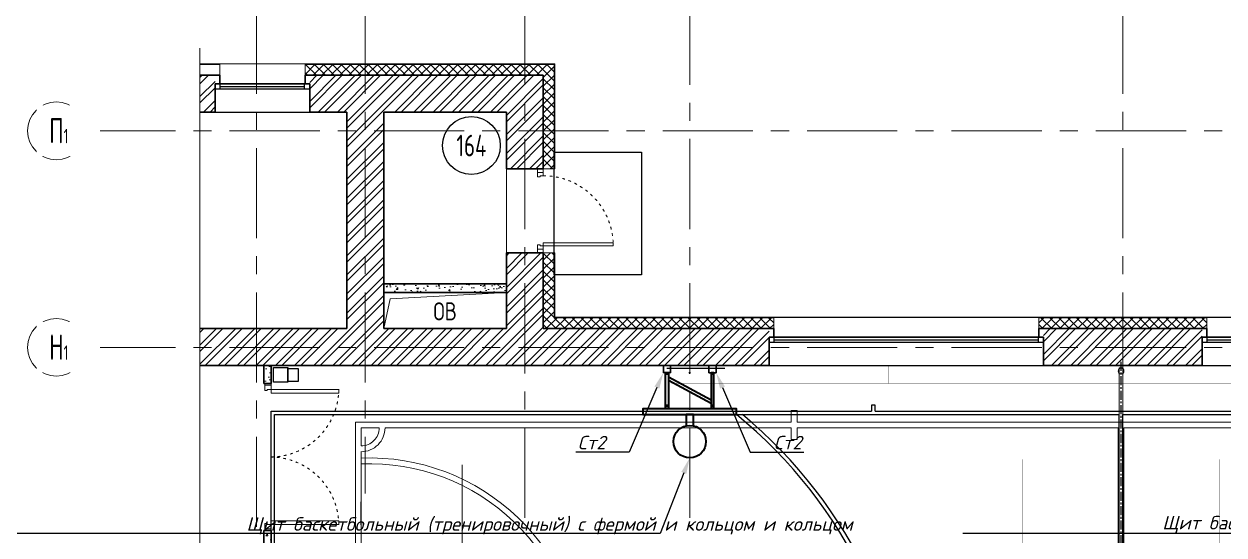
# Model space of a CAD drawing. Header units: millimetres. Extents: x 10124 to 8132345, y -95635 to 1386204.
# Drawn here: x 105699 to 122324, y 84187 to 91267 of the extents above; entities that cross this region are included whole.
import ezdxf
from ezdxf import colors
from ezdxf.entities.mleader import LeaderData, LeaderLine
from ezdxf.enums import TextEntityAlignment as Align
from ezdxf.math import Vec2, Vec3

# ---------------------------------------------------------------- set-up
doc = ezdxf.new("R2010")
doc.units = ezdxf.units.MM
for name, pattern in [('ACAD_ISO03W100', [30, 12, -18]), ('CENTER', [2, 1.25, -0.25, 0.25, -0.25]), ('Штрих', [6.35, 3.175, -3.175])]:
    doc.linetypes.add(name, pattern=pattern)
for name, color, linetype, lineweight in [('013', 7, 'Continuous', 13), ('030', 7, 'Continuous', 30), ('АР_Двери', 5, 'Continuous', 18), ('АР_Маркер экспликации', 239, 'Continuous', 13), ('АР_Навесной фасад', 147, 'Continuous', 5), ('АР_Номер помещения', 1, 'Continuous', 25), ('АР_Оси', 193, 'Continuous', 9), ('АР_Перегородки газоблок', 165, 'Continuous', 30), ('АР_Перегородки газоблок_Штрих', 165, 'Continuous', 5), ('АР_Сущ Несущая стена', 216, 'Continuous', 30), ('АР_тонкая линия', 250, 'Continuous', 0), ('АР_Утеплитель', 250, 'Continuous', 9), ('АР_Штриховка кирпич', 250, 'Continuous', 9), ('ТХ_ОСНОВНОЙ', 103, 'Continuous', 25), ('ТХ_разметка минифутбол', 7, 'Continuous', 9)]:
    doc.layers.add(name, color=color, linetype=linetype, lineweight=lineweight)
for name, color, linetype in [('АР_новое окно', 155, 'Continuous'), ('АР_Отверстия', 251, 'Continuous'), ('ТХ_обор_спорт', 5, 'Continuous'), ('ТХ_разметка баскетбол', 7, 'Continuous')]:
    doc.layers.add(name, color=color, linetype=linetype)
doc.styles.add('100', font='isocpeui.ttf', dxfattribs={"height": 250})
doc.styles.add('ICOCPEUR', font='isocpeur.TTF')
doc.styles.add('ISOCPEUR', font='isocpeur.TTF', dxfattribs={"width": 0.85, "oblique": 7})
doc.styles.add('ГОСТ 2.304', font='CS_Gost2304.shx')
pattern_1 = [(50, (291156.17, -40814.12), (215.17805, -18.82564), [22.5, -247.5]), (355, (291156.17, -40814.12), (-41.6254, 225.65764), [18, -198]), (100.45144, (291174.1, -40815.69), (173.55265, 206.832), [19.12206, -210.34263]), (46.1842, (291156.17, -40754.12), (320.1724, -49.6558), [33.75, -371.25]), (96.63564, (291182.85, -40758.26), (280.3986, 292.2356), [28.6831, -315.51413]), (351.18416, (291156.17, -40754.12), (280.3986, 292.2356), [27, -297]), (21, (291186.17, -40769.12), (179.07212, -120.78567), [22.5, -247.5]), (326, (291186.17, -40769.12), (72.9946, 217.54501), [18, -198]), (71.45144, (291201.1, -40779.18), (252.06671, 96.75935), [19.12206, -210.34263]), (37.5, (291156.17, -40814.12), (3.647957, 99.868156), [0, -195.6, 0, -201, 0, -198.75]), (7.5, (291156.17, -40814.12), (78.92086, 118.323514), [0, -114.6, 0, -191.1, 0, -75.75]), (327.5, (291089.27, -40814.12), (160.14673, -6.766462), [0, -75, 0, -234, 0, -310.5]), (317.5, (291059.27, -40814.12), (174.95585, 30.031495), [0, -97.5, 0, -155.4, 0, -220.5])]

# ---------------------------------------------------------------- blocks, each defined once
blk = doc.blocks.new('*U1661')
for points in [[(-55, -80), (-55, 0), (-115, 0), (-115, -40), (-100, -40), (-100, -80), (-55, -80)], [(0, 0), (0, -80), (-55, -80), (-55, 0), (0, 0)], [(-1170, 0), (-1170, -80), (-1115, -80), (-1115, 0), (-1170, 0)], [(-1115, -80), (-1115, 0), (-1055, 0), (-1055, -40), (-1070, -40), (-1070, -80), (-1115, -80)]]:
    blk.add_lwpolyline(points)
blk.add_lwpolyline([(-100, -80), (-100, -1050), (-140, -1050), (-140, -80)], close=True)
at = {"linetype": 'ACAD_ISO03W100', "ltscale": 3}
blk.add_arc((-100, -80), 970, 180, 270, dxfattribs=at)
blk = doc.blocks.new('*U1515')
at = {"layer": 'АР_новое окно', "lineweight": 20}
for p, q in [((0, 3800), (-70, 3800)), ((0, 0), (-70, 0))]:
    blk.add_line(p, q, dxfattribs=at)
at = {"layer": 'АР_новое окно'}
for p, q in [((-70, 3800), (-70, 0)), ((-70, 0), (-70, 3800)), ((0, 3730), (-70, 3730)), ((-35, 3730), (-35, 70)), ((0, 3800), (0, 0)), ((0, 70), (-70, 70))]:
    blk.add_line(p, q, dxfattribs=at)
blk = doc.blocks.new('*U1516')
at = {"layer": 'АР_новое окно', "lineweight": 20}
for p, q in [((0, 1310), (-70, 1310)), ((0, 0), (-70, 0))]:
    blk.add_line(p, q, dxfattribs=at)
at = {"layer": 'АР_новое окно'}
for p, q in [((-70, 1310), (-70, 0)), ((-70, 0), (-70, 1310)), ((0, 1240), (-70, 1240)), ((-35, 1240), (-35, 70)), ((0, 1310), (0, 0)), ((0, 70), (-70, 70))]:
    blk.add_line(p, q, dxfattribs=at)
blk = doc.blocks.new('*U1452')
at = {"layer": 'АР_Номер помещения', "color": 7}
blk.add_circle((44, -1488), 400, dxfattribs=at)
at = {"color": 7, "style": 'ISOCPEUR', "width": 0.7, "flags": 1}
blk.add_attdef('КАТЕГОРИЯ', (-499, -2092), '', height=250, dxfattribs=at)
at = {"layer": 'АР_Номер помещения', "color": 7, "style": 'ISOCPEUR', "width": 0.7}
blk.add_attdef('НОМЕР_ПОМЕЩЕНИЯ', text='', height=300, dxfattribs=at).set_placement((44, -1488), align=Align.MIDDLE_CENTER)
blk = doc.blocks.new('двупольн.дв.2000')
at = {"layer": 'АР_Двери'}
for points in [[(0, 2017), (85, 2017), (85, 1996), (0, 1996), (0, 2017)], [(85, 1996), (0, 1996), (0, 1921), (32, 1921), (32, 1937), (85, 1937), (85, 1996)], [(85, 4), (0, 4), (0, 79), (32, 79), (32, 63), (85, 63), (85, 4)], [(0, -17), (85, -17), (85, 4), (0, 4), (0, -17)]]:
    blk.add_lwpolyline(points, dxfattribs=at)
for points in [[(85, 1937), (1022, 1937), (1022, 1884), (85, 1884)], [(85, 63), (1022, 63), (1022, 116), (85, 116)]]:
    blk.add_lwpolyline(points, close=True, dxfattribs=at)
at = {"layer": 'АР_Двери', "linetype": 'ACAD_ISO03W100', "ltscale": 3}
for centre, start, end in [((73, 1950), 270.7367, 359.2633), ((73, 50), 0.7367, 89.2633)]:
    blk.add_arc(centre, 950, start, end, dxfattribs=at)
blk = doc.blocks.new('У229')
for points in [[(176967, -109862), (177167, -109862), (177167, -110062), (176967, -110062)], [(176977, -110062), (177157, -110062), (177157, -110202), (176977, -110202)]]:
    blk.add_lwpolyline(points, close=True)
blk = doc.blocks.new('У119')
at = {"const_width": 2}
blk.add_lwpolyline([(141634, -87746), (144634, -87746), (144634, -87996), (141634, -87996)], close=True, dxfattribs=at)
blk = doc.blocks.new('У102')
at = {"ltscale": 0.1, "const_width": 2}
blk.add_lwpolyline([(351812, -67940), (353337, -67940), (353337, -70680), (351812, -70680)], close=True, dxfattribs=at)
blk.add_lwpolyline([(351812, -69310), (353337, -69310)], dxfattribs=at)
blk = doc.blocks.new('баскетбол')
at = {"color": 1, "linetype": 'Штрих', "ltscale": 100}
blk.add_lwpolyline([(-9777, -4079), (-9777, 4058)], dxfattribs=at)
at = {"color": 7, "ltscale": 100}
for centre, radius, start, end in [((-8697, 0), 6531, 309.0887, 50.9113), ((-8689, 0), 6579, 309.6008, 50.3992)]:
    blk.add_arc(centre, radius, start, end, dxfattribs=at)
at = {"layer": 'ТХ_разметка баскетбол', "color": 7}
for p, q in [((-10977, 5069), (-5279, 5069)), ((-10977, 2450), (-10977, 5069)), ((-5195, 5069), (726, 5069)), ((726, 1800), (726, 5069)), ((774, 1800), (774, 5069)), ((774, 5069), (6695, 5069))]:
    blk.add_line(p, q, dxfattribs=at)
for points in [[(-2655, 5117), (-2655, 5201), (-2705, 5201), (-2705, 5117)], [(4205, 5117), (12525, 5117), (12525, -5117), (-11025, -5117), (-11025, 5117), (-2705, 5117)], [(-2655, 5117), (4155, 5117)]]:
    blk.add_lwpolyline(points, dxfattribs=at)
blk = doc.blocks.new('A$C00b7f25d')
at = {"layer": 'ТХ_разметка минифутбол', "color": 1}
for p, q in [((-445, 697), (-444, 10627)), ((-444, 10628), (-444, 697)), ((-444, 10628), (5595, 10628)), ((-365, 10547), (-365, 10298)), ((-364, 10547), (-114, 10547)), ((-34, 10547), (5595, 10547)), ((5675, 10628), (10203, 10628)), ((5675, 10547), (10123, 10547)), ((14650, 10628), (10122, 10628)), ((14650, 10547), (10202, 10547)), ((-365, 10218), (-365, 1106))]:
    blk.add_line(p, q, dxfattribs=at)
for points in [[(5595, 10628), (5595, 10788), (5675, 10788), (5675, 10628)], [(5675, 10547), (5675, 10387), (5595, 10387), (5595, 10547)], [(5675, 10547), (5675, 10387), (5595, 10387), (5595, 10547)], [(10122, 10628), (10122, 10628)], [(10122, 10547), (10122, 8442)], [(10123, 10547), (10123, 8442)], [(10202, 10547), (10202, 8442)], [(10203, 10628), (10203, 10628)], [(10203, 10547), (10203, 8442)]]:
    blk.add_lwpolyline(points, dxfattribs=at)
for centre, radius, start, end in [((-364, 10547), 330, 269.9808, 360), ((-364, 10547), 250, 269.9746, 360), ((-244, 7171), 2959, 359.7889, 92.3348), ((-244, 7171), 2879, 359.7849, 92.3978)]:
    blk.add_arc(centre, radius, start, end, dxfattribs=at)
blk = doc.blocks.new('ферма тренир')
at = {"color": 1, "lineweight": 35}
for p, q in [((822517, -86782), (823107, -87100)), ((822805, -86724), (822819, -86724)), ((822812, -86730), (822812, -86717)), ((822517, -86827), (823107, -87145))]:
    blk.add_line(p, q, dxfattribs=at)
at = {"color": 250, "lineweight": 35}
for p, q in [((822805, -87225), (822818, -87225)), ((822812, -87219), (822812, -87232))]:
    blk.add_line(p, q, dxfattribs=at)
at = {"color": 1, "lineweight": 35}
for points in [[(822477, -87224), (822477, -86724), (822517, -86724), (822517, -87224)], [(823147, -87224), (823147, -86724), (823107, -86724), (823107, -87224)]]:
    blk.add_lwpolyline(points, dxfattribs=at)
at = {"color": 250, "lineweight": 35}
blk.add_lwpolyline([(822162, -87304), (823462, -87304), (823462, -87224), (822162, -87224)], close=True, dxfattribs=at)
blk.add_lwpolyline([(822862, -87460), (822862, -87304), (822762, -87304), (822762, -87460)], dxfattribs=at)
blk.add_circle((822812, -87679), 225, dxfattribs=at)
at = {"layer": '030', "color": 1, "ltscale": 100}
for points in [[(822477, -86724), (822517, -86724), (822517, -86744), (822477, -86744), (822477, -86724)], [(823107, -86724), (823147, -86724), (823147, -86744), (823107, -86744), (823107, -86724)], [(822477, -87174), (822517, -87174), (822517, -87194), (822477, -87194), (822477, -87174)], [(823107, -87174), (823147, -87174), (823147, -87194), (823107, -87194), (823107, -87174)]]:
    blk.add_lwpolyline(points, dxfattribs=at)

msp = doc.modelspace()

# ---------------------------------------------------------------- hatches: boundary and pattern name
at = {"layer": 'АР_Перегородки газоблок_Штрих', "ltscale": 100}
h = msp.add_hatch(dxfattribs=at)
h.set_pattern_fill('AR-CONC', color=256, scale=30)
h.set_pattern_definition(pattern_1)
h.paths.add_polyline_path([(112382.256, 87665.335), (110682.256, 87666.045), (110682.256, 87546.045), (112382.256, 87545.335)])
h = msp.add_hatch(dxfattribs=at)
h.set_pattern_fill('AR-CONC', color=256, scale=30)
h.set_pattern_definition(pattern_1)
h.paths.add_polyline_path([(109122.256, 86536.564), (109022.368, 86536.507), (109022.143, 86284.701), (109122.031, 86284.757)])
h = msp.add_hatch(dxfattribs=at)
h.set_pattern_fill('AR-CONC', color=256, scale=30)
h.set_pattern_definition(pattern_1)
h.paths.add_polyline_path([(109121.708, 84250.751), (109022.256, 84250.751), (109121.708, 84250.764), (109021.982, 84250.737), (109022.53, 83986.564), (109122.256, 83986.564)])
at = {"layer": 'АР_Утеплитель', "ltscale": 100}
h = msp.add_hatch(dxfattribs=at)
h.set_pattern_fill('ANSI37', color=256, scale=700)
h.set_pattern_definition([(45, (-864692.72, 122938.71), (-61.871843, 61.871843), []), (135, (-864692.72, 122938.71), (-61.871843, -61.871843), [])])
h.paths.add_polyline_path([(112892.256, 89261.457), (112892.256, 90556.564), (109592.256, 90556.564), (109592.256, 90706.564), (113042.256, 90706.564), (113042.256, 89261.457)])
h = msp.add_hatch(dxfattribs=at)
h.set_pattern_fill('ANSI37', color=256, scale=700)
h.set_pattern_definition([(45, (-862282.72, 122938.71), (-61.871843, 61.871843), []), (135, (-862282.72, 122938.71), (-61.871843, -61.871843), [])])
h.paths.add_polyline_path([(116087.256, 87046.564), (112892.256, 87046.564), (112892.256, 88094.457), (113042.256, 88094.457), (113042.256, 87196.564), (116087.256, 87196.564)])
h = msp.add_hatch(dxfattribs=at)
h.set_pattern_fill('ANSI37', color=256, scale=700)
h.set_pattern_definition([(45, (-856282.72, 122938.71), (-61.871843, 61.871843), []), (135, (-856282.72, 122938.71), (-61.871843, -61.871843), [])])
h.paths.add_polyline_path([(122087.256, 87046.564), (119757.256, 87046.564), (119757.256, 87196.564), (122087.256, 87196.564)])
at = {"layer": 'АР_Штриховка кирпич', "ltscale": 100}
h = msp.add_hatch(dxfattribs=at)
h.set_pattern_fill('ANSI32', color=256, scale=500)
h.set_pattern_definition([(45, (-880460.37, 123612.74), (-132.58252, 132.58252), []), (45, (-880371.98, 123612.74), (-132.58252, 132.58252), [])])
h.paths.add_polyline_path([(112279.171, 88094.457), (112242.154, 88094.457)], flags=17)
h.paths.add_polyline_path([(108137.401, 87046.564), (108137.401, 86536.564), (116022.256, 86536.564), (116022.256, 87046.564), (112892.256, 87046.564), (112892.256, 88094.457), (112382.256, 88094.457), (112382.256, 87046.564), (110682.256, 87046.564), (110682.256, 90046.564), (112382.256, 90046.564), (112382.256, 89261.049), (112892.256, 89261.866), (112892.256, 90556.564), (109657.256, 90556.564), (109657.256, 90046.564), (110172.256, 90046.564), (110172.256, 87046.564)])
h = msp.add_hatch(dxfattribs=at)
h.set_pattern_fill('ANSI32', color=256, scale=500)
h.set_pattern_definition([(45, (-893387.4, 127122.74), (-132.58252, 132.58252), []), (45, (-893299, 127122.74), (-132.58252, 132.58252), [])])
h.paths.add_polyline_path([(108137.401, 90556.564), (108137.401, 90046.564), (108347.256, 90046.564), (108347.256, 90556.564)])
h = msp.add_hatch(dxfattribs=at)
h.set_pattern_fill('ANSI32', color=256, scale=500)
h.set_pattern_definition([(45, (-878457.4, 123612.74), (-132.58252, 132.58252), []), (45, (-878369, 123612.74), (-132.58252, 132.58252), [])])
h.paths.add_polyline_path([(122022.256, 87046.564), (119822.256, 87046.564), (119822.256, 86536.564), (122022.256, 86536.564)])

# ---------------------------------------------------------------- linework, layer by layer
at = {"ltscale": 100}
msp.add_lwpolyline([(113042.256, 89492.123), (114254.686, 89492.123), (114254.686, 87792.473), (113042.256, 87792.473)], close=True, dxfattribs=at)
at = {"layer": '013', "ltscale": 100}
msp.add_lwpolyline([(108137.401, 74006.132), (108137.401, 82763.392), (108015.746, 82796.812), (108298.33, 82773.1), (108137.401, 82814.293), (108137.401, 90932.325)], dxfattribs=at)
at = {"layer": '030', "ltscale": 100}
for points in [[(114557.256, 86536.52), (114557.256, 86436.52), (114657.256, 86436.52), (114657.256, 86536.52), (114557.256, 86536.52)], [(115187.256, 86535.685), (115187.256, 86435.685), (115287.256, 86435.685), (115287.256, 86535.685), (115187.256, 86535.685)]]:
    msp.add_lwpolyline(points, dxfattribs=at)
at = {"layer": 'АР_Навесной фасад', "ltscale": 100}
for p, q in [((113042.256, 90706.564), (113042.256, 89261.457)), ((113052.256, 90716.564), (113052.256, 89261.457)), ((113042.256, 88094.457), (113042.256, 87196.564)), ((113052.256, 88094.457), (113052.256, 87206.564)), ((113042.256, 87196.564), (116087.256, 87196.564)), ((113052.256, 87206.564), (116087.256, 87206.564)), ((119757.256, 87206.564), (122087.256, 87206.564)), ((119757.256, 87196.564), (122087.256, 87196.564))]:
    msp.add_line(p, q, dxfattribs=at)
at = {"layer": 'АР_Навесной фасад', "color": 18, "ltscale": 100, "true_color": 0x000000}
for points in [[(108137.401, 90716.564), (113052.256, 90716.564)], [(108137.401, 90706.564), (108412.256, 90706.564)], [(108412.256, 90556.564), (108412.256, 90716.564)], [(109592.256, 90556.564), (109592.256, 90716.564)], [(109592.256, 90706.564), (113042.256, 90706.564)], [(112892.256, 89261.457), (113052.256, 89261.457)], [(112892.256, 88094.457), (113052.256, 88094.457)], [(116087.256, 87046.564), (116087.256, 87206.564)], [(119757.256, 87046.564), (119757.256, 87206.564)], [(122087.256, 87046.564), (122087.256, 87206.564)]]:
    msp.add_lwpolyline(points, dxfattribs=at)
at = {"layer": 'АР_новое окно'}
for p, q in [((108347.256, 90046.564), (109657.256, 90046.564)), ((116022.256, 86536.564), (119822.256, 86536.564)), ((122022.256, 86536.564), (125822.256, 86536.564))]:
    msp.add_line(p, q, dxfattribs=at)
for points in [[(116087.256, 87206.564), (119757.256, 87206.564)], [(122087.256, 87206.564), (125757.256, 87206.564)]]:
    msp.add_lwpolyline(points, dxfattribs=at)
at = {"layer": 'АР_Оси', "linetype": 'CENTER', "ltscale": 1000}
for p, q in [((108922.256, 93549.033), (108922.256, 70633.238)), ((110427.256, 93549.033), (110427.256, 84761.439)), ((112637.256, 84424.636), (112637.256, 93549.064)), ((114922.256, 84424.636), (114922.256, 93549.064)), ((120922.256, 93549.033), (120922.256, 70633.238)), ((106548.232, 89786.564), (139831.173, 89786.564)), ((106548.232, 86786.564), (139831.173, 86786.564)), ((111771.727, 85160.35), (111771.727, 70633.238))]:
    msp.add_line(p, q, dxfattribs=at)
at = {"layer": 'АР_Оси', "ltscale": 0.5}
for centre in [(106148.232, 89786.564), (106148.232, 86786.564)]:
    msp.add_circle(centre, 400, dxfattribs=at)
at = {"layer": 'АР_Перегородки газоблок', "ltscale": 100}
for points in [[(110682.256, 87666.045), (112382.256, 87665.335)], [(112382.256, 87545.335), (110682.256, 87546.045)], [(109022.256, 86284.644), (109022.256, 86536.564)], [(109122.256, 86284.758), (109122.256, 86536.564)], [(109122.256, 86284.758), (109022.256, 86284.644)], [(109022.256, 83986.564), (109022.256, 84250.772)], [(109022.256, 84250.765), (109122.256, 84250.729)], [(109122.256, 83986.564), (109122.256, 84250.729)]]:
    msp.add_lwpolyline(points, dxfattribs=at)
at = {"layer": 'АР_Сущ Несущая стена', "ltscale": 100}
for p, q in [((108137.401, 90556.564), (108412.256, 90556.564)), ((108412.256, 90437.65), (108412.256, 90556.564)), ((109592.256, 90556.564), (112892.256, 90556.564)), ((109592.256, 90437.65), (109592.256, 90556.564)), ((112892.256, 90556.564), (112892.256, 89261.457)), ((108347.256, 90437.65), (108347.256, 90046.564)), ((108347.256, 90437.65), (108412.256, 90437.65)), ((109592.256, 90437.65), (109657.256, 90437.65)), ((109657.256, 90437.65), (109657.256, 90046.564)), ((108137.401, 90046.564), (108347.256, 90046.564)), ((109657.256, 90046.564), (110172.256, 90046.564)), ((110172.256, 90046.564), (110172.256, 87046.564)), ((110682.256, 90046.564), (112382.256, 90046.564)), ((110682.256, 90046.564), (110682.256, 87046.564)), ((112382.256, 90046.564), (112382.256, 89261.457)), ((112382.256, 89261.457), (112892.256, 89261.457)), ((112382.256, 88094.457), (112892.256, 88094.457)), ((112382.256, 88094.457), (112382.256, 87046.564)), ((112892.256, 88094.457), (112892.256, 87046.564)), ((108137.401, 87046.564), (110172.256, 87046.564)), ((110682.256, 87046.564), (112382.256, 87046.564)), ((112892.256, 87046.564), (116087.256, 87046.564)), ((116087.256, 86927.65), (116087.256, 87046.564)), ((119757.256, 87046.564), (122087.256, 87046.564)), ((119757.256, 86927.65), (119757.256, 87046.564)), ((122087.256, 86927.65), (122087.256, 87046.564)), ((116022.256, 86927.65), (116022.256, 86536.564)), ((116022.256, 86927.65), (116087.256, 86927.65)), ((119757.256, 86927.65), (119822.256, 86927.65)), ((119822.256, 86927.65), (119822.256, 86536.564)), ((122022.256, 86927.65), (122022.256, 86536.564)), ((122022.256, 86927.65), (122087.256, 86927.65)), ((108137.401, 86536.564), (116022.256, 86536.564)), ((119822.256, 86536.564), (122022.256, 86536.564))]:
    msp.add_line(p, q, dxfattribs=at)
at = {"layer": 'АР_Сущ Несущая стена', "lineweight": 15, "ltscale": 100}
msp.add_line((116087.256, 86927.65), (119822.256, 86927.65), dxfattribs=at)
at = {"layer": 'АР_тонкая линия', "color": 18, "ltscale": 100, "true_color": 0x000000}
for points in [[(112382.256, 89261.457), (112382.256, 88094.457)], [(110682.256, 87046.564), (110771.931, 87459.173), (112382.256, 87545.335)]]:
    msp.add_lwpolyline(points, dxfattribs=at)
at = {"layer": 'ТХ_обор_спорт', "lineweight": 5}
for points in [[(120922.832, 75064.02), (120922.832, 86498.983), (120872.832, 86498.983), (120872.832, 75064.02)], [(120922.956, 75069.048), (120922.956, 86504.011), (120872.956, 86504.011), (120872.956, 75069.048)]]:
    msp.add_lwpolyline(points, close=True, dxfattribs=at)
at = {"layer": 'ТХ_обор_спорт', "color": 0, "linetype": 'CENTER', "ltscale": 100}
msp.add_lwpolyline([(120897.256, 86586.525), (120897.182, 74986.525)], dxfattribs=at)
at = {"layer": 'ТХ_обор_спорт', "lineweight": 5}
msp.add_circle((120897.832, 86458.983), 40, dxfattribs=at)
at = {"layer": 'ТХ_ОСНОВНОЙ', "ltscale": 0.1}
msp.add_line((114607.128, 86497.731, -0.565), (115407.128, 86496.896, -0.565), dxfattribs=at)

# ---------------------------------------------------------------- block references
at = {"layer": 'АР_Двери', "xscale": -1, "rotation": 90}
msp.add_blockref('*U1661', (112812.256, 88094.457), dxfattribs=at)
at = {"layer": 'АР_Двери', "lineweight": 30, "ltscale": 100}
msp.add_blockref('двупольн.дв.2000', (109037.256, 84267.759), dxfattribs=at)
at = {"layer": 'АР_Маркер экспликации'}
ref = msp.add_blockref('*U1452', (111853.612, 91071.225), dxfattribs=at)
ref.add_attrib('НОМЕР_ПОМЕЩЕНИЯ', '164', dxfattribs={"layer": 'АР_Номер помещения', "color": 7, "height": 300, "style": 'ISOCPEUR', "width": 0.7}).set_placement((111897.931, 89583.192), align=Align.MIDDLE_CENTER)
at = {"layer": 'АР_новое окно', "xscale": -1, "rotation": 90}
for name, p in [('*U1516', (109657.256, 90367.65)), ('*U1515', (119822.256, 86857.65)), ('*U1515', (125822.256, 86857.65))]:
    msp.add_blockref(name, p, dxfattribs=at)
at = {"layer": 'ТХ_обор_спорт', "lineweight": 5, "rotation": 90}
msp.add_blockref('У229', (-706.379, -90661.016), dxfattribs=at)
at = {"layer": 'ТХ_обор_спорт'}
for p in [(-26961.739, 174282.6), (-23961.739, 174282.6), (-20961.739, 174282.6)]:
    msp.add_blockref('У119', p, dxfattribs=at)
at = {"layer": 'ТХ_обор_спорт', "color": 250, "linetype": 'Continuous', "lineweight": 30}
msp.add_blockref('ферма тренир', (-707889.584, 173160.025), dxfattribs=at)
at = {"layer": 'ТХ_обор_спорт', "color": 217, "ltscale": 10, "true_color": 0x93278f}
msp.add_blockref('баскетбол', (120147.256, 80786.525), dxfattribs=at)
at = {"layer": 'ТХ_обор_спорт', "ltscale": 100}
msp.add_blockref('A$C00b7f25d', (110734.755, 75124.179), dxfattribs=at)
at = {"layer": 'ТХ_обор_спорт', "rotation": 90}
msp.add_blockref('У102', (51587.52, -268100.808), dxfattribs=at)

# ---------------------------------------------------------------- texts
at = {"layer": 'АР_Отверстия', "ltscale": 100, "insert": (111532.477, 87285.6), "char_height": 250, "attachment_point": 5, "line_spacing_factor": 0.7, "style": 'ICOCPEUR'}
msp.add_mtext('\\A1;{\\W0.8;ОВ}', dxfattribs=at)

# ---------------------------------------------------------------- leaders
at = {"layer": 'ТХ_обор_спорт', "color": 250}
ml = msp.add_multileader_mtext('Standard', dxfattribs=at)
ml.set_content('\\pxsm1,qc;Щит баскетбольный (тренировочный) с фермой и кольцом и кольцом', color=7, style='100')
ml.set_leader_properties(color=256, lineweight=25)
ml.build(insert=Vec2(0, 0))
ml.multileader.update_dxf_attribs({"text_left_attachment_type": 6, "text_right_attachment_type": 6, "dogleg_length": 150, "arrow_head_size": 225, "scale": 75})
ctx = ml.context
ctx.base_point, ctx.scale, ctx.char_height, ctx.arrow_head_size, ctx.landing_gap_size, ctx.plane_origin = Vec3(111596.675, 84208.442), 75, 187.5, 225, 150, Vec3(148752.361, 103774.208)
ctx.left_attachment, ctx.right_attachment, ctx.text_align_type = 6, 6, 1
notes = []
notes.append((ctx, [(1, (1, 1, 0), (114514.004, 84208.442), (-1, 0), 150, [(1, [(114922.256, 85256.486)], 0, [])])]))
ctx.mtext.insert, ctx.mtext.width, ctx.mtext.defined_height, ctx.mtext.alignment, ctx.mtext.line_spacing_factor, ctx.mtext.flow_direction = Vec3(112980.34, 84433.442), 2692.81306, 2275.552, 2, 0.8, 5
ml = msp.add_multileader_mtext('Standard', dxfattribs=at)
ml.set_content('\\pxsm1,qc;Щит баскетбольный (тренировочный) с фермой и кольцом', color=7, style='100')
ml.set_leader_properties(color=256, lineweight=25)
ml.build(insert=Vec2(0, 0))
ml.multileader.update_dxf_attribs({"text_left_attachment_type": 6, "text_right_attachment_type": 6, "dogleg_length": 150, "arrow_head_size": 225, "scale": 75})
ctx = ml.context
ctx.base_point, ctx.scale, ctx.char_height, ctx.arrow_head_size, ctx.landing_gap_size, ctx.plane_origin = Vec3(123607.612, 84207.663), 75, 187.5, 225, 150, Vec3(160752.361, 103773.429)
ctx.left_attachment, ctx.right_attachment, ctx.text_align_type = 6, 6, 1
notes.append((ctx, [(1, (1, 1, 0), (126514.004, 84207.663), (-1, 0), 150, [(1, [(126922.256, 85255.707)], 0, [])])]))
ctx.mtext.insert, ctx.mtext.width, ctx.mtext.defined_height, ctx.mtext.alignment, ctx.mtext.line_spacing_factor, ctx.mtext.flow_direction = Vec3(124985.808, 84451.413), 2692.81306, 2275.552, 2, 0.8, 5
for ctx, leaders in notes:
    for number, flags, end, landing, length, lines in leaders:
        leader = LeaderData()
        leader.index, (leader.has_last_leader_line, leader.has_dogleg_vector, leader.attachment_direction) = number, flags
        leader.last_leader_point, leader.dogleg_vector, leader.dogleg_length = Vec3(end), Vec3(landing), length
        for number, points, colour, breaks in lines:
            line = LeaderLine()
            line.index, line.vertices, line.color, line.breaks = number, Vec3.list(points), colors.encode_raw_color(colour), breaks
            leader.lines.append(line)
        ctx.leaders.append(leader)

# ---------------------------------------------------------------- next in the draw order: texts
at = {"layer": 'АР_Оси', "char_height": 350, "width": 528.82017, "attachment_point": 1, "line_spacing_factor": 1.149209, "style": 'ГОСТ 2.304', "bg_fill": 2}
for s, insert in [('{\\W0.8;П\\H0.57143x;1}', (106048.411, 89964.343)), ('{\\W0.8;Н\\H0.57143x;1}', (106048.411, 86964.343))]:
    msp.add_mtext(s, dxfattribs=dict(at, insert=insert))

# ---------------------------------------------------------------- next in the draw order: leaders
at = {"layer": 'ТХ_обор_спорт', "color": 250}
ml = msp.add_multileader_mtext('Standard', dxfattribs=at)
ml.set_content('\\pxsm1,qc;Ст2', color=7, style='100')
ml.set_leader_properties(color=256, lineweight=25)
ml.build(insert=Vec2(0, 0))
ml.multileader.update_dxf_attribs({"text_left_attachment_type": 6, "text_right_attachment_type": 6, "dogleg_length": 150, "arrow_head_size": 225, "scale": 75})
ctx = ml.context
ctx.base_point, ctx.scale, ctx.char_height, ctx.arrow_head_size, ctx.landing_gap_size, ctx.plane_origin = Vec3(113192.76, 85336.03), 75, 187.5, 225, 150, Vec3(75336.289, 104211.09)
ctx.left_attachment, ctx.right_attachment, ctx.text_align_type = 6, 6, 1
notes = []
notes.append((ctx, [(0, (1, 1, 0), (114084.379, 85336.03), (-1, 0), 150, [(1, [(114556.487, 86436.486)], 0, [])])]))
ctx.mtext.insert, ctx.mtext.width, ctx.mtext.defined_height, ctx.mtext.alignment, ctx.mtext.line_spacing_factor, ctx.mtext.flow_direction = Vec3(113563.57, 85561.03), 2692.81306, 2275.552, 2, 0.8, 5
ml = msp.add_multileader_mtext('Standard', dxfattribs=at)
ml.set_content('\\pxsm1,qc;Ст2', color=7, style='100')
ml.set_leader_properties(color=256, lineweight=25)
ml.build(insert=Vec2(0, 0))
ml.multileader.update_dxf_attribs({"text_left_attachment_type": 6, "text_right_attachment_type": 6, "dogleg_length": 150, "arrow_head_size": 225, "scale": 75})
ctx = ml.context
ctx.base_point, ctx.scale, ctx.char_height, ctx.arrow_head_size, ctx.landing_gap_size, ctx.plane_origin = Vec3(115910.132, 85336.03), 75, 187.5, 225, 150, Vec3(154508.223, 104211.09)
ctx.left_attachment, ctx.right_attachment, ctx.text_align_type = 6, 6, 1
notes.append((ctx, [(0, (1, 1, 0), (115760.132, 85336.03), (1, 0), 150, [(1, [(115288.024, 86436.486)], 0, [])])]))
ctx.mtext.insert, ctx.mtext.width, ctx.mtext.defined_height, ctx.mtext.alignment, ctx.mtext.line_spacing_factor, ctx.mtext.flow_direction = Vec3(116280.942, 85561.03), 2692.81306, 2275.552, 2, 0.8, 5
ml = msp.add_multileader_mtext('Standard', dxfattribs=at)
ml.set_content('\\pxsm1,qc;Ст2', color=7, style='100')
ml.set_leader_properties(color=256, lineweight=25)
ml.build(insert=Vec2(0, 0))
ml.multileader.update_dxf_attribs({"text_left_attachment_type": 6, "text_right_attachment_type": 6, "dogleg_length": 150, "arrow_head_size": 225, "scale": 75})
ctx = ml.context
ctx.base_point, ctx.scale, ctx.char_height, ctx.arrow_head_size, ctx.landing_gap_size, ctx.plane_origin = Vec3(125198.529, 85336.03), 75, 187.5, 225, 150, Vec3(87342.058, 104211.09)
ctx.left_attachment, ctx.right_attachment, ctx.text_align_type = 6, 6, 1
notes.append((ctx, [(0, (1, 1, 0), (126090.148, 85336.03), (-1, 0), 150, [(1, [(126562.256, 86436.486)], 0, [])])]))
ctx.mtext.insert, ctx.mtext.width, ctx.mtext.defined_height, ctx.mtext.alignment, ctx.mtext.line_spacing_factor, ctx.mtext.flow_direction = Vec3(125569.338, 85561.03), 2692.81306, 2275.552, 2, 0.8, 5
ml = msp.add_multileader_mtext('Standard', dxfattribs=at)
ml.set_content('\\pxsm1,qc;Ст2', color=7, style='100')
ml.set_leader_properties(color=256, lineweight=25)
ml.build(insert=Vec2(0, 0))
ml.multileader.update_dxf_attribs({"text_left_attachment_type": 6, "text_right_attachment_type": 6, "dogleg_length": 150, "arrow_head_size": 225, "scale": 75})
ctx = ml.context
ctx.base_point, ctx.scale, ctx.char_height, ctx.arrow_head_size, ctx.landing_gap_size, ctx.plane_origin = Vec3(127915.901, 85336.03), 75, 187.5, 225, 150, Vec3(166513.992, 104211.09)
ctx.left_attachment, ctx.right_attachment, ctx.text_align_type = 6, 6, 1
notes.append((ctx, [(0, (1, 1, 0), (127765.901, 85336.03), (1, 0), 150, [(1, [(127293.793, 86436.486)], 0, [])])]))
ctx.mtext.insert, ctx.mtext.width, ctx.mtext.defined_height, ctx.mtext.alignment, ctx.mtext.line_spacing_factor, ctx.mtext.flow_direction = Vec3(128286.711, 85561.03), 2692.81306, 2275.552, 2, 0.8, 5
for ctx, leaders in notes:
    for number, flags, end, landing, length, lines in leaders:
        leader = LeaderData()
        leader.index, (leader.has_last_leader_line, leader.has_dogleg_vector, leader.attachment_direction) = number, flags
        leader.last_leader_point, leader.dogleg_vector, leader.dogleg_length = Vec3(end), Vec3(landing), length
        for number, points, colour, breaks in lines:
            line = LeaderLine()
            line.index, line.vertices, line.color, line.breaks = number, Vec3.list(points), colors.encode_raw_color(colour), breaks
            leader.lines.append(line)
        ctx.leaders.append(leader)

doc.saveas('drawing.dxf')
